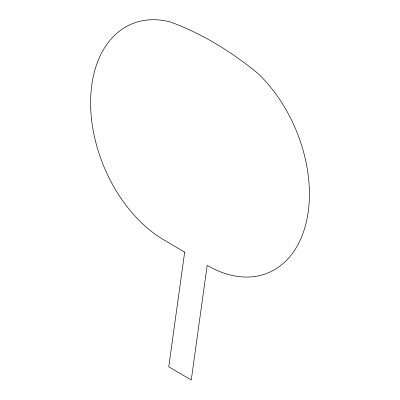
<?xml version="1.0" encoding="UTF-8"?>
<svg xmlns="http://www.w3.org/2000/svg" width="400" height="400" viewBox="0 0 400 400"><rect width="100%" height="100%" fill="white"/><g stroke="black" fill="none" stroke-linecap="round" stroke-linejoin="round"><path stroke-width="0.6" d="M184.67 252.12L168.76 366.79L191.265 380L207.175 265.33A121.04 80.62 67.4 0 0 305.57 225.07A121.04 80.62 67.4 0 0 258.015 73.545A352.185 234.58 67.4 0 0 169.93 21.84A121.04 80.62 67.4 0 0 90.655 98.915A121.04 80.62 67.4 0 0 163.895 239.925L184.67 252.12"/></g></svg>
